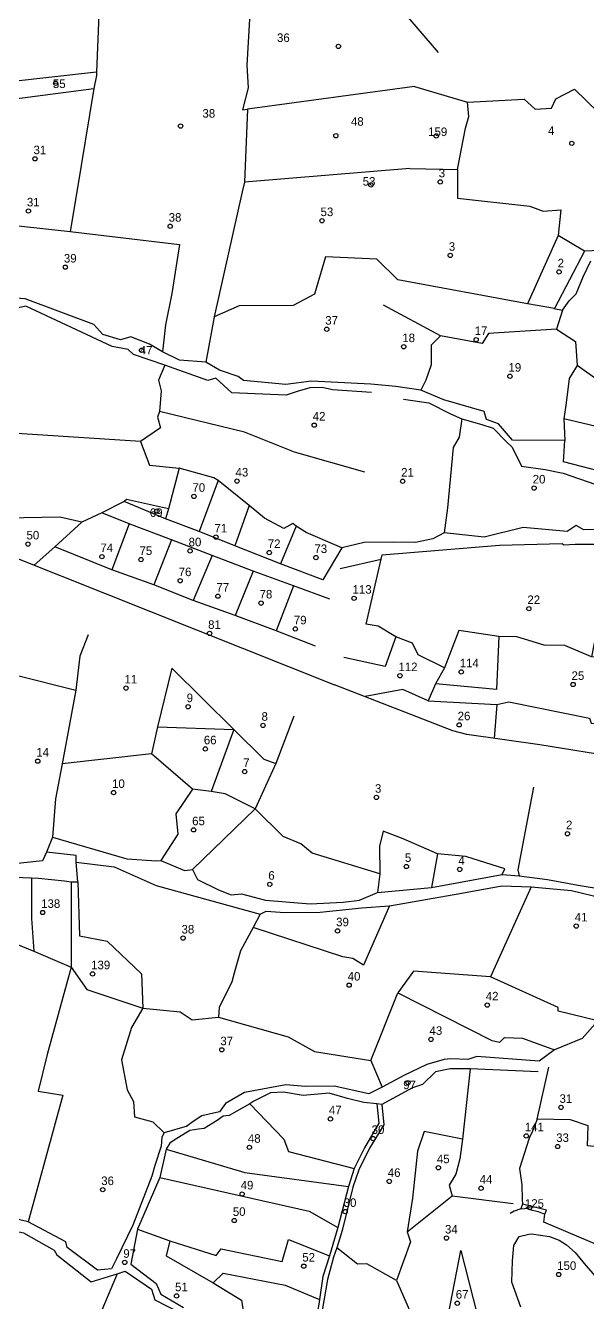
# Model space of a CAD drawing. Extents: x 176571 to 180224, y 250857 to 253450.
# Drawn here: x 177129 to 177392, y 251930 to 252528 of the extents above; entities that cross this region are included whole.
import ezdxf
from ezdxf.enums import TextEntityAlignment as Align

# ---------------------------------------------------------------- set-up
doc = ezdxf.new("R2010")
doc.units = 0
for name, color, linetype in [('1602', 240, 'Continuous'), ('1603', 240, 'Continuous'), ('A_POINTS', 252, 'Continuous')]:
    doc.layers.add(name, color=color, linetype=linetype)
doc.styles.add('HEBTXT', font='hebtxt.shx')

# ---------------------------------------------------------------- blocks, each defined once
blk = doc.blocks.new('1603')
at = {"layer": 'A_POINTS'}
blk.add_circle((0, 0), 0.25, dxfattribs=at)
at = {"style": 'HEBTXT'}
blk.add_attdef('PARCEL_NUM', text='', height=2, dxfattribs=at).set_placement((0, 1), align=Align.CENTER)
at = {"style": 'HEBTXT', "flags": 1}
blk.add_attdef('LOT_NUM', text='', height=2, dxfattribs=at).set_placement((0, -2.5), align=Align.CENTER)

msp = doc.modelspace()

# ---------------------------------------------------------------- linework, layer by layer
at = {"layer": '1602'}
for points in [[(177164.07, 252548.68), (177162.38, 252506), (177162.45, 252504.47), (177161.21, 252498.29), (177153.16, 252450)], [(177322.38, 252515.13), (177303.43, 252537.35), (177296.79, 252538.62), (177284.5, 252540.17), (177263.83, 252542.51), (177256.81, 252543.28), (177233.95, 252530.7), (177232.66, 252509.23), (177233.37, 252498.71), (177230.78, 252488.4), (177233.03, 252488.72)], [(177162.38, 252506), (177122.02, 252501.42), (177120.56, 252492.99), (177161.21, 252498.29)], [(177311.17, 252499.19), (177233.03, 252488.72), (177231.59, 252454.53)], [(177311.17, 252499.19), (177336.05, 252491.93), (177362.47, 252493.28), (177367.66, 252488.73), (177375.27, 252489.13), (177377.37, 252493.46), (177386, 252498.07), (177431.45, 252453.85), (177454.38, 252452.67)], [(177308.96, 252460.87), (177331.24, 252460.5), (177335.07, 252479.75), (177336.62, 252485.27), (177336.05, 252491.93)], [(177308.96, 252460.87), (177231.59, 252454.53), (177230.58, 252450)], [(177331.24, 252460.5), (177331.25, 252450)], [(177153.16, 252450), (177150.05, 252431.38)], [(177230.58, 252450), (177217.51, 252391.44)], [(177452.81, 252450), (177444.45, 252435.78), (177419.25, 252423.46), (177390.72, 252422.16), (177376.75, 252395.38), (177364.09, 252397.59), (177303.34, 252408.85)], [(177331.25, 252450), (177331.25, 252446.97), (177365.1, 252443.23), (177371.34, 252440.92), (177379.59, 252441.59), (177378.39, 252429.47), (177364.09, 252397.59)], [(177114.31, 252435.29), (177150.05, 252431.38), (177201.29, 252425.28), (177197.57, 252402.38), (177194.74, 252387.78), (177193.25, 252375.08)], [(177390.72, 252422.16), (177378.39, 252429.47)], [(177303.34, 252408.85), (177293.49, 252418.55), (177269.58, 252419.6), (177264.33, 252402.17), (177254.35, 252396.83), (177229.2, 252396.56), (177217.51, 252391.44), (177213.51, 252370.21)], [(177376.37, 252395.43), (177380.38, 252394.54), (177383.5, 252398.9), (177386.81, 252402.33), (177390.07, 252410.17), (177393.67, 252417.72)], [(177290.74, 252359.92), (177263.07, 252361.44), (177250.98, 252359.88), (177231.1, 252361.67), (177228.69, 252363.59), (177219.88, 252366.47), (177213.51, 252370.21), (177201.18, 252371.25), (177193.25, 252375.08), (177187.19, 252378.76), (177178.44, 252382.06), (177173.59, 252380.71), (177165.29, 252383.18), (177161.1, 252387.85), (177128.98, 252399.95), (177119.59, 252400.47), (177109.71, 252396.37), (177054.9, 252397.92)], [(177291.06, 252356.04), (177272.8, 252357.41), (177267.99, 252358.35), (177262.19, 252358.26), (177256.27, 252356.49), (177251.2, 252354.77), (177225.74, 252355.94), (177218.17, 252362.74), (177214.55, 252361.64), (177194.43, 252368.95), (177179.72, 252373.86), (177177.25, 252376.26), (177169.69, 252377.64), (177129.26, 252396.55), (177109.6, 252392.14), (177057.26, 252392.91)], [(177380.38, 252394.54), (177377.65, 252385.78), (177345.82, 252383.66), (177342.81, 252378.95), (177323.3, 252382.54), (177296.75, 252397.01)], [(177323.3, 252382.54), (177319.01, 252378.23), (177318.93, 252369.04), (177316.55, 252361.86), (177314.21, 252357.22)], [(177377.65, 252385.78), (177386.49, 252379.97), (177387.26, 252368.66), (177383.63, 252362.7), (177382.17, 252351.31), (177381.08, 252343.75), (177381.55, 252333.59)], [(177194.43, 252368.95), (177191.36, 252361.82), (177192.63, 252356.81), (177191.8, 252347.16), (177190.98, 252344.6), (177192.32, 252339.61), (177182.98, 252333.15), (177187.19, 252322.11), (177201.08, 252320.69)], [(177417.3, 252359.56), (177397.66, 252361.35), (177387.26, 252368.66)], [(177402.56, 252318.01), (177380.87, 252323.6), (177381.55, 252333.59), (177357.01, 252333.76), (177350.44, 252341.43), (177344.95, 252343.39), (177343.8, 252347.19), (177324.91, 252352.66), (177314.21, 252357.22), (177302.45, 252358.92), (177290.74, 252359.92)], [(177306.03, 252352.94), (177317.82, 252351.19), (177328.08, 252346.09), (177333.3, 252343.82), (177342.7, 252341.09), (177348.07, 252339.36), (177354.28, 252332.98), (177356.92, 252330.55), (177361.27, 252321.57), (177372.4, 252319.99), (177380.83, 252318.42), (177396.05, 252313.09)], [(177287.9, 252318.85), (177255.07, 252328.15), (177231.67, 252337.59), (177191.8, 252347.16)], [(177182.98, 252333.15), (177055.28, 252341.5)], [(177333.3, 252343.82), (177332.11, 252335.25), (177329.25, 252330.43), (177326.62, 252302.07), (177325.08, 252290.37)], [(177422.08, 252344.15), (177416.65, 252335.36), (177381.08, 252343.75)], [(177277.17, 252283.39), (177260.49, 252290.6), (177255.88, 252293.54), (177254.2, 252294.85), (177250.02, 252292.43), (177241.04, 252297.31), (177233.77, 252303.29), (177219.37, 252314.91), (177217.25, 252316.21), (177201.08, 252320.69), (177196.09, 252301.71), (177194.61, 252296.98)], [(177219.37, 252314.91), (177210.47, 252290.99)], [(177277.17, 252283.39), (177268.33, 252268.41), (177248.55, 252275.93), (177227.12, 252284.37), (177210.47, 252290.99), (177194.61, 252296.98), (177175.27, 252305.11), (177164.85, 252299.73), (177155.47, 252295.47), (177142.91, 252283.93), (177133.3, 252275.32)], [(177196.09, 252301.71), (177176.38, 252306), (177175.27, 252305.11)], [(177271.64, 252259.36), (177254.58, 252265.65), (177235.68, 252272.45), (177216.52, 252279.84), (177197.46, 252287.19), (177177.64, 252294.64), (177164.85, 252299.73)], [(177233.77, 252303.29), (177227.12, 252284.37)], [(177155.47, 252295.47), (177145.29, 252297.8), (177111.45, 252297.11), (177092.56, 252296.93), (177091.83, 252291.45)], [(177177.64, 252294.64), (177169.57, 252273.13)], [(177255.88, 252293.54), (177248.55, 252275.93)], [(177410.48, 252292.32), (177390.39, 252291.84), (177386.91, 252293.79), (177382.67, 252291.09), (177362.1, 252292.92), (177343.74, 252288.42), (177325.08, 252290.37), (177319.7, 252287.68), (177311.72, 252285.96), (177301.26, 252286.08), (177287.58, 252285.83), (177277.17, 252283.39)], [(177197.46, 252287.19), (177189.29, 252266.15)], [(177264.85, 252237.32), (177246.42, 252244.58), (177227.24, 252251.71), (177207.66, 252258.81), (177189.29, 252266.15), (177169.57, 252273.13), (177142.91, 252283.93)], [(177276.43, 252273.7), (177295.61, 252278.1), (177296.04, 252280.15), (177350.94, 252284.71), (177380.35, 252285.43), (177380.99, 252284.83), (177386.38, 252285.19), (177402.03, 252285.18)], [(177216.52, 252279.84), (177207.66, 252258.81)], [(177401.67, 252280.01), (177398.39, 252270.05), (177397.42, 252253.07), (177396.63, 252245.94), (177393.98, 252232.39), (177381.59, 252237.68), (177371.92, 252237.84), (177359.06, 252241.72), (177350.68, 252241.92), (177331.98, 252244.66), (177325.27, 252227.33), (177312.88, 252233.41), (177310.32, 252238.8), (177302.49, 252241.78), (177294.25, 252246.69), (177288.63, 252247.73), (177295.61, 252278.1)], [(177235.68, 252272.45), (177227.24, 252251.71)], [(177254.58, 252265.65), (177246.42, 252244.58)], [(177117.71, 252259), (177109.86, 252228.46), (177124.18, 252223.96), (177152.7, 252216.86)], [(177158.42, 252242.66), (177154.54, 252232.64), (177152.7, 252216.86), (177146.28, 252182.29), (177143.24, 252165.89), (177141.82, 252148.01), (177138.92, 252140.99), (177137.13, 252137.01), (177115.29, 252134.54)], [(177302.49, 252241.78), (177297.46, 252227.85), (177278.18, 252232.14)], [(177350.68, 252241.92), (177349.59, 252217.17), (177320.99, 252219.73)], [(177197.69, 252227.17), (177190.88, 252199.69), (177188.09, 252186.95)], [(177197.69, 252227.17), (177226.64, 252198.38), (177240.72, 252184.49), (177246.23, 252182.57)], [(177325.27, 252227.33), (177320.99, 252219.73), (177317.57, 252211.84), (177305.78, 252217.11), (177288.05, 252213.83)], [(177349.69, 252210.1), (177355.37, 252211.31), (177393.06, 252203.71), (177393.93, 252201.32), (177405.83, 252200.56), (177431.63, 252226.19), (177424.46, 252230.77), (177393.98, 252232.39)], [(177401.68, 252186.03), (177369.88, 252191.2), (177335.7, 252196.06), (177329.15, 252197.85), (177273.76, 252219.38)], [(177317.57, 252211.84), (177349.69, 252210.1), (177348.54, 252194.23)], [(177254.66, 252204.69), (177246.23, 252182.57), (177236.66, 252161.31), (177207.35, 252132.83)], [(177190.88, 252199.69), (177226.64, 252198.38), (177216.07, 252169.44)], [(177294.95, 252130.95), (177263.23, 252140.61), (177257.94, 252144.85), (177249.76, 252148.35), (177236.66, 252161.31), (177222.54, 252168.25), (177216.07, 252169.44), (177207.34, 252170.51), (177188.09, 252186.95), (177146.28, 252182.29)], [(177207.34, 252170.51), (177199.44, 252158.91), (177200.5, 252149.36), (177192.55, 252137.18)], [(177366.87, 252171.42), (177359.59, 252132.75), (177360.14, 252129.95)], [(177352.19, 252130.54), (177353.38, 252133.14), (177335.15, 252138.94), (177321.88, 252140.29), (177305.86, 252147.18), (177296.57, 252150.79), (177294.79, 252143.82), (177294.95, 252130.95), (177293.94, 252122.13)], [(177141.82, 252148.01), (177176.58, 252137.85), (177190.41, 252136.95), (177192.55, 252137.18), (177203.52, 252132.45), (177207.35, 252132.83), (177209.6, 252128.2), (177219.55, 252123.35), (177225.36, 252121), (177230.25, 252121.5), (177241.51, 252118.61), (177262.43, 252116.87), (177277.79, 252117.63), (177285.49, 252118.52), (177293.94, 252122.13), (177319.09, 252124.43), (177352.19, 252130.54), (177360.14, 252129.95), (177373.45, 252128.25), (177387.84, 252125.64), (177400.11, 252123.59), (177410.33, 252120.81)], [(177115.75, 252129.67), (177131.99, 252129.05), (177135.22, 252128.79), (177147.36, 252127.58), (177150.46, 252127.2), (177153.61, 252127.16), (177152.88, 252136.35), (177152.88, 252139.51), (177138.92, 252140.99)], [(177321.88, 252140.29), (177319.09, 252124.43)], [(177152.88, 252136.35), (177170.73, 252134.17), (177190.24, 252125.44), (177238.98, 252111.95), (177241.81, 252113.46), (177250.52, 252112.71), (177267.01, 252113.01), (177286.55, 252114.94), (177299.49, 252115.83), (177332.33, 252121.74), (177352, 252125.28), (177365.74, 252124.84), (177384.71, 252123.12), (177398.87, 252119.69)], [(177150.46, 252127.2), (177150.59, 252087.27), (177139.36, 252046.31), (177135.17, 252029.12), (177146.6, 252027.24), (177130.37, 251968)], [(177131.99, 252129.05), (177132.01, 252109.94), (177133.02, 252094.64)], [(177153.61, 252127.16), (177154.42, 252101.92), (177167.39, 252099.3), (177183.42, 252084.05), (177184.05, 252068.06), (177178.76, 252058.9), (177174.02, 252043.78), (177176.81, 252029.75), (177179.76, 252024.36), (177180.16, 252017.1), (177188.78, 252014.89), (177194.01, 252009.76)], [(177365.74, 252124.84), (177346.75, 252082.69)], [(177299.49, 252115.83), (177287.27, 252088.11), (177282.34, 252091.28), (177277.73, 252092.05), (177235.66, 252105.74)], [(177238.98, 252111.95), (177235.66, 252105.74), (177229.73, 252094.78), (177227.27, 252086.05), (177225.73, 252080.4), (177219.81, 252068.3), (177219.47, 252063.84)], [(177090.13, 252102.14), (177112.79, 252103.01), (177133.02, 252094.64), (177150.59, 252087.27), (177157.88, 252076.78), (177184.05, 252068.06), (177201.56, 252066.25), (177207.17, 252062.57), (177219.47, 252063.84), (177252.15, 252054.54), (177264.46, 252047.77), (177290.68, 252043.49), (177296.01, 252031.11)], [(177396.91, 252062.04), (177378.37, 252066.6), (177378.35, 252068.39), (177346.75, 252082.69), (177310.65, 252085.35), (177303.45, 252075.21)], [(177290.68, 252043.49), (177303.45, 252075.21), (177347.31, 252052.87), (177351.04, 252052.17), (177353.23, 252054.35), (177361.73, 252053.93), (177376.73, 252048.52)], [(177533.28, 252070.11), (177532.43, 252069.38), (177498.39, 252073.95), (177494.48, 252066.58), (177491.38, 252065.81), (177484.43, 252054.14), (177476.76, 252051.02), (177470.88, 252052.68), (177461.2, 252051.2), (177458.75, 252049.25), (177454.48, 252043.43), (177450.91, 252032.56), (177442.01, 252010.05), (177431.81, 251990.51), (177415.88, 251995.7), (177407.71, 251997.47), (177408.15, 252001.97), (177392.15, 252003.63), (177392.38, 252013.04), (177384.24, 252015.76), (177368.58, 252016.07), (177373.97, 252040.45)], [(177396.91, 252062.04), (177389.66, 252053.82), (177376.73, 252048.52), (177369.48, 252043.27), (177340.39, 252045.38), (177336.07, 252044.06), (177328.23, 252044.26), (177325.13, 252044.03), (177317.02, 252041.59), (177306.19, 252036.53), (177296.01, 252031.11), (177289.8, 252027.89), (177273.54, 252031.53), (177259.99, 252031.43), (177250.93, 252032.19), (177231.57, 252028.56), (177222.82, 252023.37), (177219.99, 252019.56), (177211.61, 252017.58), (177207.65, 252015.03), (177204.72, 252012.73), (177204.75, 252012.73), (177194.01, 252009.76), (177192.9, 252007.7), (177192.66, 252003.49), (177189.7, 251994.39), (177188.32, 251989.47), (177179.43, 251966.51), (177171.8, 251950.74), (177169.44, 251946.02), (177162.89, 251945.39), (177148.74, 251956.1), (177147.98, 251958.62), (177130.37, 251968), (177100.38, 251975.18)], [(177368.99, 252038.22), (177337.28, 252039.57), (177327.94, 252039.61), (177321.08, 252038.2), (177314.95, 252032.3), (177310.24, 252030.71), (177295.98, 252022.91), (177293.55, 252023.3), (177287.47, 252023.9), (177279.88, 252025.69), (177271.21, 252028.19), (177259.08, 252027.09), (177249.92, 252028.66), (177243.87, 252028.37), (177236, 252024.45), (177234.21, 252023.31), (177224.4, 252017.72), (177221.69, 252017.54), (177218.93, 252015.49), (177212.79, 252011.75), (177210.08, 252011.45), (177206.04, 252010.76), (177198.66, 252006.28), (177196.76, 252004.89), (177194.98, 252001.99), (177192.04, 251988.77), (177181.54, 251964.54), (177178.38, 251948.26), (177190.25, 251939.18), (177192.45, 251934.18), (177203.17, 251927.96)], [(177337.28, 252039.57), (177333.59, 252006.67), (177332.47, 251997.53), (177330.55, 251990.27), (177327.47, 251985.2), (177328.82, 251980.23), (177357.34, 251976.63)], [(177234.21, 252023.31), (177250.05, 252006.73), (177252.26, 252000.89), (177283, 251993.07)], [(177293.55, 252023.3), (177294.47, 252014.23), (177287.79, 252002.7), (177283, 251993.07), (177280.35, 251984.5), (177275.28, 251965.34), (177271.36, 251952.2), (177268.35, 251942.52), (177266.66, 251931.74), (177266.47, 251929.52), (177263.61, 251914.51), (177260, 251907.89), (177261.52, 251906.33), (177273.76, 251896.98), (177270.87, 251891.87)], [(177295.98, 252022.91), (177296.82, 252013.4), (177290.07, 252002.58), (177285.1, 251992.35), (177282.31, 251984.26), (177277.39, 251964.01), (177274.89, 251955.85), (177273.21, 251951.45), (177270.54, 251941), (177268.69, 251931.02), (177266.03, 251914.63), (177261.52, 251906.33)], [(177368.58, 252016.07), (177366.45, 252010.42), (177364.79, 252007.24), (177360.28, 251993.06), (177361.41, 251985.35), (177361.56, 251978.47), (177361.68, 251976.37)], [(177333.59, 252006.67), (177315.74, 252010.25), (177312.66, 252001.16), (177310.21, 251979.18), (177307.77, 251963.39), (177328.82, 251980.23)], [(177194.98, 252001.99), (177231.87, 251991.14), (177280.35, 251984.5)], [(177192.04, 251988.77), (177261.97, 251973.11), (177275.28, 251965.34)], [(177415.01, 251953.95), (177399.11, 251956.34), (177393.4, 251958.72), (177371.69, 251967.91), (177372.2, 251971.64), (177372.93, 251973.49), (177361.68, 251976.37), (177360.94, 251974.1), (177357.82, 251973.05), (177356.01, 251971.97)], [(177360.94, 251974.1), (177362.63, 251974.23), (177364.13, 251974.4), (177365.16, 251973.88), (177369.04, 251972.94), (177372.2, 251971.64)], [(177071.11, 251965.76), (177075.02, 251964.8), (177100.74, 251968.81), (177128.27, 251962.85), (177142.54, 251954.76), (177143.82, 251952.6), (177159.96, 251939.96), (177171.99, 251943.77), (177175.88, 251944.89), (177188.13, 251936.5), (177189.64, 251931.61), (177201.5, 251925.47), (177203.59, 251924.46), (177220.52, 251921.59), (177224.32, 251921.14), (177231.93, 251919.07), (177233.5, 251916.23), (177222.26, 251900.71), (177249.38, 251885.99), (177245.42, 251878.78), (177210.77, 251813.49)], [(177181.54, 251964.54), (177196.78, 251959.15), (177218.44, 251952.32), (177220.67, 251955.38), (177249.3, 251949.47), (177252.28, 251959.85), (177271.36, 251952.2)], [(177196.78, 251959.15), (177195.05, 251952.1), (177217.02, 251939.58), (177230.19, 251931.4), (177231.83, 251921.22)], [(177307.77, 251963.39), (177309.29, 251958.67), (177302.84, 251940.55), (177288.88, 251948.34), (177284.46, 251948.21), (177274.89, 251955.85)], [(177360.95, 251928.07), (177356.8, 251939.77), (177357.01, 251949.85), (177357.63, 251956.92), (177360.22, 251961.15), (177364.74, 251962.28), (177365.95, 251962.43), (177374.32, 251961.13), (177378.88, 251959.49), (177382.39, 251957.35), (177386.31, 251953.71), (177391.41, 251947.59), (177394.77, 251943.75), (177400.82, 251935.72), (177405.81, 251926.24)], [(177327.08, 251924.84), (177332.9, 251954.56), (177342.6, 251916.76)], [(177171.99, 251943.77), (177161.94, 251919.67), (177164.59, 251916.88), (177153.23, 251891.11), (177138.55, 251858.26)], [(177217.02, 251939.58), (177221.63, 251944.08), (177250.72, 251938.47), (177266.66, 251931.74)], [(177302.84, 251940.55), (177308.9, 251926.77), (177327.08, 251924.84), (177329.76, 251920.67), (177342.6, 251916.76), (177350.51, 251918.73)]]:
    msp.add_lwpolyline(points, dxfattribs=at)
msp.add_lwpolyline([(176835.84, 252291.25), (176856.87, 252292.55), (176871.25, 252293.35), (176930.77, 252297.61), (176986.47, 252301.36), (177000.15, 252302.84), (177021.82, 252303.76, -0.115398), (177078.48, 252296.25), (177096.2, 252289.87), (177125.42, 252278.48), (177166.17, 252262.12), (177273.76, 252219.38)], format="xyb", dxfattribs=at)

# ---------------------------------------------------------------- block references
at = {"layer": '1603'}
ref = msp.add_blockref('1603', (177275.61, 252518.01), dxfattribs=dict(at, xscale=4, yscale=4, zscale=4))
ref.add_attrib('PARCEL_NUM', '36', (177246.86, 252520.1), dxfattribs={"layer": '0', "height": 4, "style": 'HEBTXT'})
ref = msp.add_blockref('1603', (177143.27, 252500.76), dxfattribs=dict(at, xscale=4, yscale=4, zscale=4))
ref.add_attrib('PARCEL_NUM', '55', (177141.99, 252498.54), dxfattribs={"layer": '0', "height": 4, "style": 'HEBTXT'})
ref = msp.add_blockref('1603', (177201.71, 252480.72), dxfattribs=dict(at, xscale=4, yscale=4, zscale=4))
ref.add_attrib('PARCEL_NUM', '38', (177211.96, 252484.69), dxfattribs={"layer": '0', "height": 4, "style": 'HEBTXT'})
ref = msp.add_blockref('1603', (177274.38, 252476.2), dxfattribs=dict(at, xscale=4, yscale=4, zscale=4))
ref.add_attrib('PARCEL_NUM', '48', (177281.45, 252480.9), dxfattribs={"layer": '0', "height": 4, "style": 'HEBTXT'})
ref = msp.add_blockref('1603', (177321.37, 252476.15), dxfattribs=dict(at, xscale=4, yscale=4, zscale=4))
ref.add_attrib('PARCEL_NUM', '159', (177317.58, 252476.08), dxfattribs={"layer": '0', "height": 4, "style": 'HEBTXT'})
ref = msp.add_blockref('1603', (177384.8, 252472.66), dxfattribs=dict(at, xscale=4, yscale=4, zscale=4))
ref.add_attrib('PARCEL_NUM', '4', (177373.66, 252476.62), dxfattribs={"layer": '0', "height": 4, "style": 'HEBTXT'})
ref = msp.add_blockref('1603', (177133.6, 252465.42), dxfattribs=dict(at, xscale=4, yscale=4, zscale=4))
ref.add_attrib('PARCEL_NUM', '31', (177132.9, 252467.58), dxfattribs={"layer": '0', "height": 4, "style": 'HEBTXT'})
ref = msp.add_blockref('1603', (177323.23, 252454.6), dxfattribs=dict(at, xscale=4, yscale=4, zscale=4))
ref.add_attrib('PARCEL_NUM', '3', (177322.54, 252456.76), dxfattribs={"layer": '0', "height": 4, "style": 'HEBTXT'})
ref = msp.add_blockref('1603', (177290.8, 252453.21), dxfattribs=dict(at, xscale=4, yscale=4, zscale=4))
ref.add_attrib('PARCEL_NUM', '53', (177286.95, 252452.87), dxfattribs={"layer": '0', "height": 4, "style": 'HEBTXT'})
ref = msp.add_blockref('1603', (177130.52, 252441), dxfattribs=dict(at, xscale=4, yscale=4, zscale=4))
ref.add_attrib('PARCEL_NUM', '31', (177129.82, 252443.16), dxfattribs={"layer": '0', "height": 4, "style": 'HEBTXT'})
ref = msp.add_blockref('1603', (177267.92, 252436.46), dxfattribs=dict(at, xscale=4, yscale=4, zscale=4))
ref.add_attrib('PARCEL_NUM', '53', (177267.23, 252438.62), dxfattribs={"layer": '0', "height": 4, "style": 'HEBTXT'})
ref = msp.add_blockref('1603', (177196.86, 252433.86), dxfattribs=dict(at, xscale=4, yscale=4, zscale=4))
ref.add_attrib('PARCEL_NUM', '38', (177196.16, 252436.02), dxfattribs={"layer": '0', "height": 4, "style": 'HEBTXT'})
ref = msp.add_blockref('1603', (177327.94, 252420.24), dxfattribs=dict(at, xscale=4, yscale=4, zscale=4))
ref.add_attrib('PARCEL_NUM', '3', (177327.25, 252422.4), dxfattribs={"layer": '0', "height": 4, "style": 'HEBTXT'})
ref = msp.add_blockref('1603', (177147.82, 252414.73), dxfattribs=dict(at, xscale=4, yscale=4, zscale=4))
ref.add_attrib('PARCEL_NUM', '39', (177147.13, 252416.88), dxfattribs={"layer": '0', "height": 4, "style": 'HEBTXT'})
ref = msp.add_blockref('1603', (177378.85, 252412.49), dxfattribs=dict(at, xscale=4, yscale=4, zscale=4))
ref.add_attrib('PARCEL_NUM', '2', (177378.15, 252414.65), dxfattribs={"layer": '0', "height": 4, "style": 'HEBTXT'})
ref = msp.add_blockref('1603', (177270.14, 252385.68), dxfattribs=dict(at, xscale=4, yscale=4, zscale=4))
ref.add_attrib('PARCEL_NUM', '37', (177269.44, 252387.83), dxfattribs={"layer": '0', "height": 4, "style": 'HEBTXT'})
ref = msp.add_blockref('1603', (177306.18, 252377.49), dxfattribs=dict(at, xscale=4, yscale=4, zscale=4))
ref.add_attrib('PARCEL_NUM', '18', (177305.48, 252379.65), dxfattribs={"layer": '0', "height": 4, "style": 'HEBTXT'})
ref = msp.add_blockref('1603', (177340.04, 252380.81), dxfattribs=dict(at, xscale=4, yscale=4, zscale=4))
ref.add_attrib('PARCEL_NUM', '17', (177339.34, 252382.97), dxfattribs={"layer": '0', "height": 4, "style": 'HEBTXT'})
ref = msp.add_blockref('1603', (177183.5, 252375.88), dxfattribs=dict(at, xscale=4, yscale=4, zscale=4))
ref.add_attrib('PARCEL_NUM', '47', (177182.65, 252373.88), dxfattribs={"layer": '0', "height": 4, "style": 'HEBTXT'})
ref = msp.add_blockref('1603', (177355.85, 252363.69), dxfattribs=dict(at, xscale=4, yscale=4, zscale=4))
ref.add_attrib('PARCEL_NUM', '19', (177355.16, 252365.85), dxfattribs={"layer": '0', "height": 4, "style": 'HEBTXT'})
ref = msp.add_blockref('1603', (177264.26, 252340.8), dxfattribs=dict(at, xscale=4, yscale=4, zscale=4))
ref.add_attrib('PARCEL_NUM', '42', (177263.56, 252342.96), dxfattribs={"layer": '0', "height": 4, "style": 'HEBTXT'})
ref = msp.add_blockref('1603', (177228.14, 252314.64), dxfattribs=dict(at, xscale=4, yscale=4, zscale=4))
ref.add_attrib('PARCEL_NUM', '43', (177227.45, 252316.8), dxfattribs={"layer": '0', "height": 4, "style": 'HEBTXT'})
ref = msp.add_blockref('1603', (177305.65, 252314.57), dxfattribs=dict(at, xscale=4, yscale=4, zscale=4))
ref.add_attrib('PARCEL_NUM', '21', (177304.96, 252316.72), dxfattribs={"layer": '0', "height": 4, "style": 'HEBTXT'})
ref = msp.add_blockref('1603', (177367.17, 252311.36), dxfattribs=dict(at, xscale=4, yscale=4, zscale=4))
ref.add_attrib('PARCEL_NUM', '20', (177366.48, 252313.52), dxfattribs={"layer": '0', "height": 4, "style": 'HEBTXT'})
ref = msp.add_blockref('1603', (177207.97, 252307.48), dxfattribs=dict(at, xscale=4, yscale=4, zscale=4))
ref.add_attrib('PARCEL_NUM', '70', (177207.28, 252309.64), dxfattribs={"layer": '0', "height": 4, "style": 'HEBTXT'})
ref = msp.add_blockref('1603', (177190.65, 252300.61), dxfattribs=dict(at, xscale=4, yscale=4, zscale=4))
ref.add_attrib('PARCEL_NUM', '69', (177187.32, 252297.89), dxfattribs={"layer": '0', "height": 4, "style": 'HEBTXT'})
ref = msp.add_blockref('1603', (177218.26, 252288.44), dxfattribs=dict(at, xscale=4, yscale=4, zscale=4))
ref.add_attrib('PARCEL_NUM', '71', (177217.57, 252290.6), dxfattribs={"layer": '0', "height": 4, "style": 'HEBTXT'})
ref = msp.add_blockref('1603', (177130.34, 252285.18), dxfattribs=dict(at, xscale=4, yscale=4, zscale=4))
ref.add_attrib('PARCEL_NUM', '50', (177129.65, 252287.34), dxfattribs={"layer": '0', "height": 4, "style": 'HEBTXT'})
ref = msp.add_blockref('1603', (177206.18, 252281.97), dxfattribs=dict(at, xscale=4, yscale=4, zscale=4))
ref.add_attrib('PARCEL_NUM', '80', (177205.49, 252284.13), dxfattribs={"layer": '0', "height": 4, "style": 'HEBTXT'})
ref = msp.add_blockref('1603', (177243.23, 252281.18), dxfattribs=dict(at, xscale=4, yscale=4, zscale=4))
ref.add_attrib('PARCEL_NUM', '72', (177242.54, 252283.34), dxfattribs={"layer": '0', "height": 4, "style": 'HEBTXT'})
ref = msp.add_blockref('1603', (177164.9, 252279.27), dxfattribs=dict(at, xscale=4, yscale=4, zscale=4))
ref.add_attrib('PARCEL_NUM', '74', (177164.21, 252281.42), dxfattribs={"layer": '0', "height": 4, "style": 'HEBTXT'})
ref = msp.add_blockref('1603', (177183.21, 252277.89), dxfattribs=dict(at, xscale=4, yscale=4, zscale=4))
ref.add_attrib('PARCEL_NUM', '75', (177182.52, 252280.05), dxfattribs={"layer": '0', "height": 4, "style": 'HEBTXT'})
ref = msp.add_blockref('1603', (177265.07, 252278.83), dxfattribs=dict(at, xscale=4, yscale=4, zscale=4))
ref.add_attrib('PARCEL_NUM', '73', (177264.38, 252280.99), dxfattribs={"layer": '0', "height": 4, "style": 'HEBTXT'})
ref = msp.add_blockref('1603', (177201.54, 252268), dxfattribs=dict(at, xscale=4, yscale=4, zscale=4))
ref.add_attrib('PARCEL_NUM', '76', (177200.85, 252270.16), dxfattribs={"layer": '0', "height": 4, "style": 'HEBTXT'})
ref = msp.add_blockref('1603', (177219.22, 252260.78), dxfattribs=dict(at, xscale=4, yscale=4, zscale=4))
ref.add_attrib('PARCEL_NUM', '77', (177218.52, 252262.94), dxfattribs={"layer": '0', "height": 4, "style": 'HEBTXT'})
ref = msp.add_blockref('1603', (177239.39, 252257.57), dxfattribs=dict(at, xscale=4, yscale=4, zscale=4))
ref.add_attrib('PARCEL_NUM', '78', (177238.7, 252259.72), dxfattribs={"layer": '0', "height": 4, "style": 'HEBTXT'})
ref = msp.add_blockref('1603', (177282.91, 252259.79), dxfattribs=dict(at, xscale=4, yscale=4, zscale=4))
ref.add_attrib('PARCEL_NUM', '113', (177282.21, 252261.95), dxfattribs={"layer": '0', "height": 4, "style": 'HEBTXT'})
ref = msp.add_blockref('1603', (177364.7, 252254.95), dxfattribs=dict(at, xscale=4, yscale=4, zscale=4))
ref.add_attrib('PARCEL_NUM', '22', (177364, 252257.11), dxfattribs={"layer": '0', "height": 4, "style": 'HEBTXT'})
ref = msp.add_blockref('1603', (177255.42, 252245.45), dxfattribs=dict(at, xscale=4, yscale=4, zscale=4))
ref.add_attrib('PARCEL_NUM', '79', (177254.73, 252247.6), dxfattribs={"layer": '0', "height": 4, "style": 'HEBTXT'})
ref = msp.add_blockref('1603', (177215.31, 252243.34), dxfattribs=dict(at, xscale=4, yscale=4, zscale=4))
ref.add_attrib('PARCEL_NUM', '81', (177214.62, 252245.5), dxfattribs={"layer": '0', "height": 4, "style": 'HEBTXT'})
ref = msp.add_blockref('1603', (177304.37, 252223.57), dxfattribs=dict(at, xscale=4, yscale=4, zscale=4))
ref.add_attrib('PARCEL_NUM', '112', (177303.68, 252225.72), dxfattribs={"layer": '0', "height": 4, "style": 'HEBTXT'})
ref = msp.add_blockref('1603', (177333.04, 252225.33), dxfattribs=dict(at, xscale=4, yscale=4, zscale=4))
ref.add_attrib('PARCEL_NUM', '114', (177332.34, 252227.48), dxfattribs={"layer": '0', "height": 4, "style": 'HEBTXT'})
ref = msp.add_blockref('1603', (177176.2, 252217.78), dxfattribs=dict(at, xscale=4, yscale=4, zscale=4))
ref.add_attrib('PARCEL_NUM', '11', (177175.51, 252219.94), dxfattribs={"layer": '0', "height": 4, "style": 'HEBTXT'})
ref = msp.add_blockref('1603', (177385.39, 252219.46), dxfattribs=dict(at, xscale=4, yscale=4, zscale=4))
ref.add_attrib('PARCEL_NUM', '25', (177384.69, 252221.62), dxfattribs={"layer": '0', "height": 4, "style": 'HEBTXT'})
ref = msp.add_blockref('1603', (177205.27, 252209.04), dxfattribs=dict(at, xscale=4, yscale=4, zscale=4))
ref.add_attrib('PARCEL_NUM', '9', (177204.58, 252211.2), dxfattribs={"layer": '0', "height": 4, "style": 'HEBTXT'})
ref = msp.add_blockref('1603', (177240.3, 252200.33), dxfattribs=dict(at, xscale=4, yscale=4, zscale=4))
ref.add_attrib('PARCEL_NUM', '8', (177239.61, 252202.49), dxfattribs={"layer": '0', "height": 4, "style": 'HEBTXT'})
ref = msp.add_blockref('1603', (177332.09, 252200.58), dxfattribs=dict(at, xscale=4, yscale=4, zscale=4))
ref.add_attrib('PARCEL_NUM', '26', (177331.4, 252202.73), dxfattribs={"layer": '0', "height": 4, "style": 'HEBTXT'})
ref = msp.add_blockref('1603', (177213.31, 252189.32), dxfattribs=dict(at, xscale=4, yscale=4, zscale=4))
ref.add_attrib('PARCEL_NUM', '66', (177212.61, 252191.48), dxfattribs={"layer": '0', "height": 4, "style": 'HEBTXT'})
ref = msp.add_blockref('1603', (177134.92, 252183.59), dxfattribs=dict(at, xscale=4, yscale=4, zscale=4))
ref.add_attrib('PARCEL_NUM', '14', (177134.23, 252185.75), dxfattribs={"layer": '0', "height": 4, "style": 'HEBTXT'})
ref = msp.add_blockref('1603', (177231.73, 252178.71), dxfattribs=dict(at, xscale=4, yscale=4, zscale=4))
ref.add_attrib('PARCEL_NUM', '7', (177231.04, 252180.87), dxfattribs={"layer": '0', "height": 4, "style": 'HEBTXT'})
ref = msp.add_blockref('1603', (177170.37, 252168.9), dxfattribs=dict(at, xscale=4, yscale=4, zscale=4))
ref.add_attrib('PARCEL_NUM', '10', (177169.67, 252171.06), dxfattribs={"layer": '0', "height": 4, "style": 'HEBTXT'})
ref = msp.add_blockref('1603', (177293.39, 252166.65), dxfattribs=dict(at, xscale=4, yscale=4, zscale=4))
ref.add_attrib('PARCEL_NUM', '3', (177292.7, 252168.81), dxfattribs={"layer": '0', "height": 4, "style": 'HEBTXT'})
ref = msp.add_blockref('1603', (177207.84, 252151.45), dxfattribs=dict(at, xscale=4, yscale=4, zscale=4))
ref.add_attrib('PARCEL_NUM', '65', (177207.15, 252153.61), dxfattribs={"layer": '0', "height": 4, "style": 'HEBTXT'})
ref = msp.add_blockref('1603', (177382.77, 252149.61), dxfattribs=dict(at, xscale=4, yscale=4, zscale=4))
ref.add_attrib('PARCEL_NUM', '2', (177382.08, 252151.77), dxfattribs={"layer": '0', "height": 4, "style": 'HEBTXT'})
ref = msp.add_blockref('1603', (177307.39, 252134.29), dxfattribs=dict(at, xscale=4, yscale=4, zscale=4))
ref.add_attrib('PARCEL_NUM', '5', (177306.7, 252136.45), dxfattribs={"layer": '0', "height": 4, "style": 'HEBTXT'})
ref = msp.add_blockref('1603', (177332.35, 252132.93), dxfattribs=dict(at, xscale=4, yscale=4, zscale=4))
ref.add_attrib('PARCEL_NUM', '4', (177331.66, 252135.09), dxfattribs={"layer": '0', "height": 4, "style": 'HEBTXT'})
ref = msp.add_blockref('1603', (177243.49, 252125.96), dxfattribs=dict(at, xscale=4, yscale=4, zscale=4))
ref.add_attrib('PARCEL_NUM', '6', (177242.8, 252128.12), dxfattribs={"layer": '0', "height": 4, "style": 'HEBTXT'})
ref = msp.add_blockref('1603', (177137.19, 252112.78), dxfattribs=dict(at, xscale=4, yscale=4, zscale=4))
ref.add_attrib('PARCEL_NUM', '138', (177136.5, 252114.94), dxfattribs={"layer": '0', "height": 4, "style": 'HEBTXT'})
ref = msp.add_blockref('1603', (177275.22, 252104.18), dxfattribs=dict(at, xscale=4, yscale=4, zscale=4))
ref.add_attrib('PARCEL_NUM', '39', (177274.53, 252106.34), dxfattribs={"layer": '0', "height": 4, "style": 'HEBTXT'})
ref = msp.add_blockref('1603', (177386.87, 252106.44), dxfattribs=dict(at, xscale=4, yscale=4, zscale=4))
ref.add_attrib('PARCEL_NUM', '41', (177386.18, 252108.6), dxfattribs={"layer": '0', "height": 4, "style": 'HEBTXT'})
ref = msp.add_blockref('1603', (177202.89, 252100.79), dxfattribs=dict(at, xscale=4, yscale=4, zscale=4))
ref.add_attrib('PARCEL_NUM', '38', (177202.19, 252102.94), dxfattribs={"layer": '0', "height": 4, "style": 'HEBTXT'})
ref = msp.add_blockref('1603', (177160.56, 252084.06), dxfattribs=dict(at, xscale=4, yscale=4, zscale=4))
ref.add_attrib('PARCEL_NUM', '139', (177159.87, 252086.22), dxfattribs={"layer": '0', "height": 4, "style": 'HEBTXT'})
ref = msp.add_blockref('1603', (177280.61, 252078.78), dxfattribs=dict(at, xscale=4, yscale=4, zscale=4))
ref.add_attrib('PARCEL_NUM', '40', (177279.92, 252080.94), dxfattribs={"layer": '0', "height": 4, "style": 'HEBTXT'})
ref = msp.add_blockref('1603', (177345.23, 252069.48), dxfattribs=dict(at, xscale=4, yscale=4, zscale=4))
ref.add_attrib('PARCEL_NUM', '42', (177344.54, 252071.64), dxfattribs={"layer": '0', "height": 4, "style": 'HEBTXT'})
ref = msp.add_blockref('1603', (177221.03, 252048.53), dxfattribs=dict(at, xscale=4, yscale=4, zscale=4))
ref.add_attrib('PARCEL_NUM', '37', (177220.34, 252050.69), dxfattribs={"layer": '0', "height": 4, "style": 'HEBTXT'})
ref = msp.add_blockref('1603', (177318.91, 252053.38), dxfattribs=dict(at, xscale=4, yscale=4, zscale=4))
ref.add_attrib('PARCEL_NUM', '43', (177318.22, 252055.54), dxfattribs={"layer": '0', "height": 4, "style": 'HEBTXT'})
ref = msp.add_blockref('1603', (177308.15, 252033.16), dxfattribs=dict(at, xscale=4, yscale=4, zscale=4))
ref.add_attrib('PARCEL_NUM', '97', (177305.92, 252030.13), dxfattribs={"layer": '0', "height": 4, "style": 'HEBTXT'})
ref = msp.add_blockref('1603', (177379.74, 252021.56), dxfattribs=dict(at, xscale=4, yscale=4, zscale=4))
ref.add_attrib('PARCEL_NUM', '31', (177379.05, 252023.72), dxfattribs={"layer": '0', "height": 4, "style": 'HEBTXT'})
ref = msp.add_blockref('1603', (177271.82, 252016.19), dxfattribs=dict(at, xscale=4, yscale=4, zscale=4))
ref.add_attrib('PARCEL_NUM', '47', (177271.13, 252018.35), dxfattribs={"layer": '0', "height": 4, "style": 'HEBTXT'})
ref = msp.add_blockref('1603', (177291.84, 252007.01), dxfattribs=dict(at, xscale=4, yscale=4, zscale=4))
ref.add_attrib('PARCEL_NUM', '30', (177291.15, 252009.16), dxfattribs={"layer": '0', "height": 4, "style": 'HEBTXT'})
ref = msp.add_blockref('1603', (177363.49, 252008.24), dxfattribs=dict(at, xscale=4, yscale=4, zscale=4))
ref.add_attrib('PARCEL_NUM', '141', (177362.8, 252010.4), dxfattribs={"layer": '0', "height": 4, "style": 'HEBTXT'})
ref = msp.add_blockref('1603', (177233.92, 252002.9), dxfattribs=dict(at, xscale=4, yscale=4, zscale=4))
ref.add_attrib('PARCEL_NUM', '48', (177233.23, 252005.05), dxfattribs={"layer": '0', "height": 4, "style": 'HEBTXT'})
ref = msp.add_blockref('1603', (177378.18, 252003.28), dxfattribs=dict(at, xscale=4, yscale=4, zscale=4))
ref.add_attrib('PARCEL_NUM', '33', (177377.49, 252005.43), dxfattribs={"layer": '0', "height": 4, "style": 'HEBTXT'})
ref = msp.add_blockref('1603', (177322.36, 251993.33), dxfattribs=dict(at, xscale=4, yscale=4, zscale=4))
ref.add_attrib('PARCEL_NUM', '45', (177321.67, 251995.49), dxfattribs={"layer": '0', "height": 4, "style": 'HEBTXT'})
ref = msp.add_blockref('1603', (177165.3, 251983.09), dxfattribs=dict(at, xscale=4, yscale=4, zscale=4))
ref.add_attrib('PARCEL_NUM', '36', (177164.6, 251985.25), dxfattribs={"layer": '0', "height": 4, "style": 'HEBTXT'})
ref = msp.add_blockref('1603', (177299.38, 251986.94), dxfattribs=dict(at, xscale=4, yscale=4, zscale=4))
ref.add_attrib('PARCEL_NUM', '46', (177298.68, 251989.09), dxfattribs={"layer": '0', "height": 4, "style": 'HEBTXT'})
ref = msp.add_blockref('1603', (177342.35, 251983.75), dxfattribs=dict(at, xscale=4, yscale=4, zscale=4))
ref.add_attrib('PARCEL_NUM', '44', (177341.66, 251985.91), dxfattribs={"layer": '0', "height": 4, "style": 'HEBTXT'})
ref = msp.add_blockref('1603', (177230.54, 251981.06), dxfattribs=dict(at, xscale=4, yscale=4, zscale=4))
ref.add_attrib('PARCEL_NUM', '49', (177229.85, 251983.21), dxfattribs={"layer": '0', "height": 4, "style": 'HEBTXT'})
ref = msp.add_blockref('1603', (177278.75, 251972.86), dxfattribs=dict(at, xscale=4, yscale=4, zscale=4))
ref.add_attrib('PARCEL_NUM', '30', (177278.06, 251975.02), dxfattribs={"layer": '0', "height": 4, "style": 'HEBTXT'})
ref = msp.add_blockref('1603', (177365.09, 251974.74), dxfattribs=dict(at, xscale=4, yscale=4, zscale=4))
ref.add_attrib('PARCEL_NUM', '125', (177362.86, 251974.63), dxfattribs={"layer": '0', "height": 4, "style": 'HEBTXT'})
ref = msp.add_blockref('1603', (177226.86, 251968.66), dxfattribs=dict(at, xscale=4, yscale=4, zscale=4))
ref.add_attrib('PARCEL_NUM', '50', (177226.17, 251970.82), dxfattribs={"layer": '0', "height": 4, "style": 'HEBTXT'})
ref = msp.add_blockref('1603', (177326.15, 251960.42), dxfattribs=dict(at, xscale=4, yscale=4, zscale=4))
ref.add_attrib('PARCEL_NUM', '34', (177325.46, 251962.58), dxfattribs={"layer": '0', "height": 4, "style": 'HEBTXT'})
ref = msp.add_blockref('1603', (177175.63, 251949.06), dxfattribs=dict(at, xscale=4, yscale=4, zscale=4))
ref.add_attrib('PARCEL_NUM', '97', (177174.93, 251951.22), dxfattribs={"layer": '0', "height": 4, "style": 'HEBTXT'})
ref = msp.add_blockref('1603', (177259.39, 251947.3), dxfattribs=dict(at, xscale=4, yscale=4, zscale=4))
ref.add_attrib('PARCEL_NUM', '52', (177258.7, 251949.46), dxfattribs={"layer": '0', "height": 4, "style": 'HEBTXT'})
ref = msp.add_blockref('1603', (177378.65, 251943.4), dxfattribs=dict(at, xscale=4, yscale=4, zscale=4))
ref.add_attrib('PARCEL_NUM', '150', (177377.96, 251945.56), dxfattribs={"layer": '0', "height": 4, "style": 'HEBTXT'})
ref = msp.add_blockref('1603', (177199.84, 251933.4), dxfattribs=dict(at, xscale=4, yscale=4, zscale=4))
ref.add_attrib('PARCEL_NUM', '51', (177199.15, 251935.56), dxfattribs={"layer": '0', "height": 4, "style": 'HEBTXT'})
ref = msp.add_blockref('1603', (177331.2, 251929.94), dxfattribs=dict(at, xscale=4, yscale=4, zscale=4))
ref.add_attrib('PARCEL_NUM', '67', (177330.5, 251932.1), dxfattribs={"layer": '0', "height": 4, "style": 'HEBTXT'})

doc.saveas('drawing.dxf')
